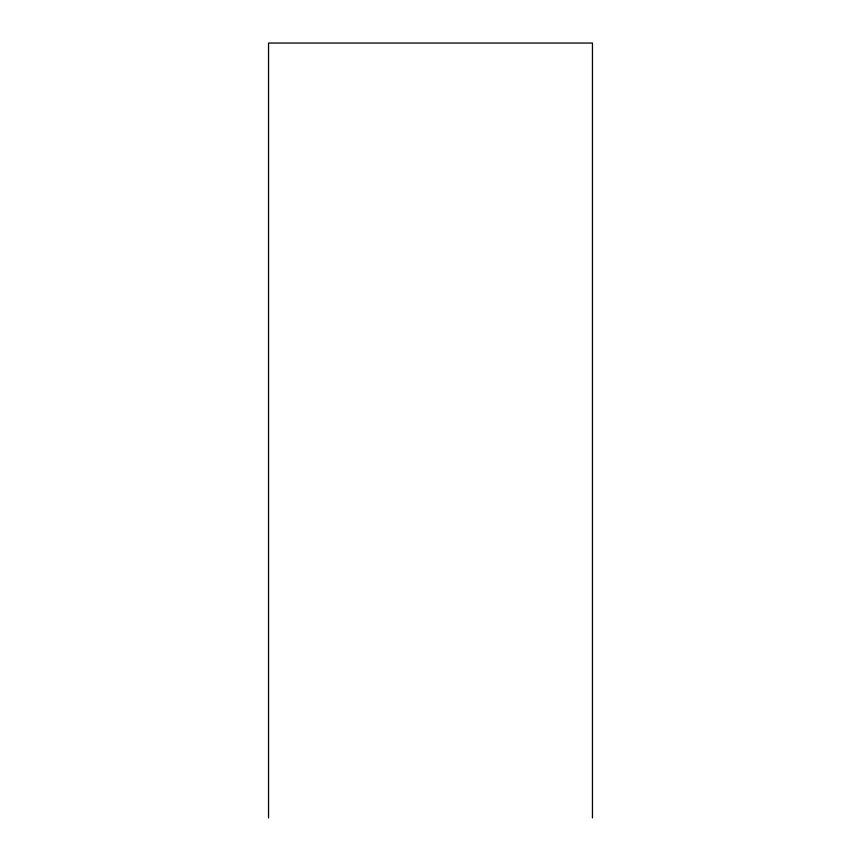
<?xml version="1.0" encoding="UTF-8"?>
<svg xmlns="http://www.w3.org/2000/svg" width="861" height="861" viewBox="0 0 861 861"><rect width="100%" height="100%" fill="white"/><g stroke="black" fill="none" stroke-linecap="round" stroke-linejoin="round"><path stroke-width="1.29" d="M592.454 817.95L592.454 43.05L268.546 43.05L268.546 817.95"/></g></svg>
